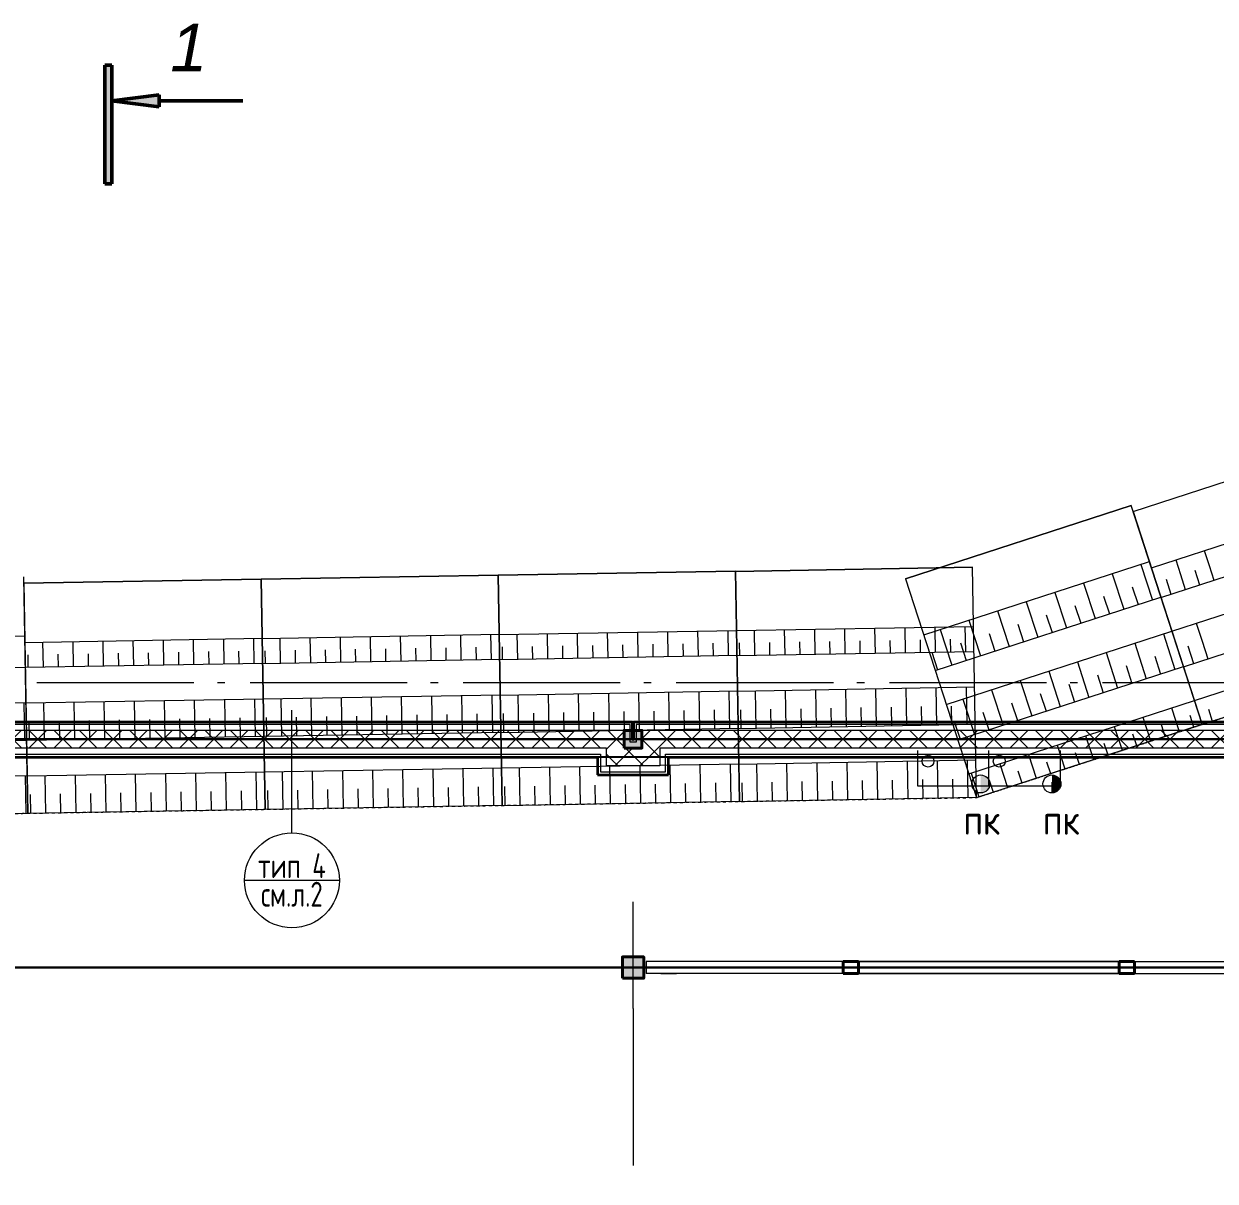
# Model space of a CAD drawing. Header units: millimetres. Extents: x -60256 to 201272, y 21388 to 77592.
# Drawn here: x -38407 to -28363, y 67655 to 77412 of the extents above; entities that cross this region are included whole.
import ezdxf
from ezdxf.enums import TextEntityAlignment as Align

# ---------------------------------------------------------------- set-up
doc = ezdxf.new("R2010")
doc.units = ezdxf.units.MM
doc.header["$MEASUREMENT"] = 0
doc.set_wipeout_variables(frame=1)
for name, pattern in [('DASHDOT', [0.05, 0.025, -0.0125, 0, -0.0125]), ('Double Dashed', [1797.222233, 1325, -211.666656, 63.333344, -197.222233]), ('Wipeout_Contour', [1000, 0, -1000])]:
    doc.linetypes.add(name, pattern=pattern)
for name, color, linetype, lineweight in [('0_Ном._пера__96', 7, 'Continuous', 13), ('0_Ном._пера__99', 7, 'Continuous', 40), ('колонны_Ном._пера__94', 252, 'Continuous', 13), ('колонны_Ном._пера__96', 7, 'Continuous', 13), ('колонны_Ном._пера__99', 7, 'Continuous', 40), ('оси_Ном._пера__96', 7, 'Continuous', 13), ('отделка_Ном._пера__94', 252, 'Continuous', 13), ('отделка_Ном._пера__99', 7, 'Continuous', 40), ('подп стены Инжзащита_Ном._пера__250', 153, 'Continuous', 13), ('разрезы_Ном._пера__100', 7, 'Continuous', 50), ('разрезы_Ном._пера__97', 7, 'Continuous', 20), ('стены наруж_Ном._пера__96', 7, 'Continuous', 13), ('стены наруж_Ном._пера__97', 7, 'Continuous', 20), ('стены наруж_Ном._пера__98', 7, 'Continuous', 35), ('чертеж_Ном._пера__96', 7, 'Continuous', 13), ('чертеж_Ном._пера__97', 7, 'Continuous', 20)]:
    doc.layers.add(name, color=color, linetype=linetype, lineweight=lineweight)
for name, color, linetype in [('колонны', 7, 'Continuous'), ('оси', 7, 'Continuous'), ('отделка', 7, 'Continuous'), ('размеры внутр', 7, 'Continuous'), ('разрезы', 7, 'Continuous'), ('стены наруж', 7, 'Continuous')]:
    doc.layers.add(name, color=color, linetype=linetype)
doc.styles.add('СГЕНЕРИР_СТИЛЬ_3', font='gost_2_304-81_type.ttf')
doc.styles.add('СГЕНЕРИР_СТИЛЬ_6', font='')
doc.styles.add('СГЕНЕРИР_СТИЛЬ_7', font='ariali.ttf')
doc.styles.add('СГЕНЕРИР_СТИЛЬ_9', font='isocp.shx')
doc.styles.get('СГЕНЕРИР_СТИЛЬ_6').set_extended_font_data('Arial Narrow Кириллический')
doc.dimstyles.new('СГЕНЕРИР_СТИЛЬ__14', dxfattribs={"dimtxt": 270.000005, "dimasz": 95, "dimexe": 0.18, "dimexo": 300, "dimgap": 0.09, "dimtad": 1, "dimdec": 0, "dimzin": 0, "dimdsep": 46, "dimtxsty": 'СГЕНЕРИР_СТИЛЬ_3', "dimblk": 'ARROWHEAD_6', "dimblk1": 'ARROWHEAD_6', "dimblk2": 'ARROWHEAD_6', "dimcen": 0.09, "dimclrd": 7, "dimclre": 7, "dimclrt": 98, "dimadec": 0, "dimazin": 0, "dimtfac": 1, "dimtdec": 4, "dimtmove": 0, "dimatfit": 3, "dimfxl": 1, "dimtolj": 1, "dimtzin": 0, "dimarcsym": 0})
doc.dimstyles.new('СГЕНЕРИР_СТИЛЬ__15', dxfattribs={"dimtxt": 270.000005, "dimasz": 95, "dimexe": 0.18, "dimexo": 300, "dimgap": 0.09, "dimtad": 1, "dimdec": 0, "dimzin": 0, "dimdsep": 46, "dimtxsty": 'СГЕНЕРИР_СТИЛЬ_3', "dimblk": 'ARROWHEAD_6', "dimblk1": 'ARROWHEAD_6', "dimblk2": 'ARROWHEAD_6', "dimcen": 0.09, "dimclrd": 7, "dimclre": 7, "dimclrt": 98, "dimadec": 0, "dimazin": 0, "dimtfac": 1, "dimtdec": 4, "dimtmove": 2, "dimatfit": 3, "dimfxl": 1, "dimtolj": 1, "dimtzin": 0, "dimarcsym": 0})
doc.dimstyles.new('СГЕНЕРИР_СТИЛЬ__22', dxfattribs={"dimtxt": 220.000005, "dimasz": 183.574879, "dimexe": 0.18, "dimexo": 40, "dimgap": 0.09, "dimtad": 1, "dimdec": 0, "dimzin": 0, "dimdsep": 46, "dimtxsty": 'СГЕНЕРИР_СТИЛЬ_6', "dimblk": 'ARROWHEAD_5', "dimblk1": 'ARROWHEAD_5', "dimblk2": 'ARROWHEAD_5', "dimcen": 0.09, "dimclrd": 7, "dimclre": 7, "dimclrt": 98, "dimadec": 0, "dimazin": 0, "dimtfac": 1, "dimtdec": 4, "dimtmove": 0, "dimatfit": 3, "dimfxl": 1, "dimtolj": 1, "dimtzin": 0, "dimarcsym": 0})
pattern_1 = [(45, (0, 0), (-106.06602, 106.06602), []), (135, (0, 0), (106.06602, 106.06602), [])]

# ---------------------------------------------------------------- blocks, each defined once
blk = doc.blocks.new('Стена_52_1', base_point=(-27346, 71456))
at = {"layer": 'стены наруж_Ном._пера__96', "linetype": 'Continuous'}
h = blk.add_hatch(dxfattribs=at)
h.set_pattern_fill('УТЕПЛИТ_МЕЛКИЙ_0001', color=256, style=0, pattern_type=2)
h.set_pattern_definition(pattern_1)
h.paths.add_polyline_path([(-27346, 71456), (-33196, 71456), (-33046, 71306), (-27496, 71306)])
at = {"layer": 'стены наруж_Ном._пера__97', "linetype": 'Continuous'}
for p, q in [((-27296, 71506), (-33246, 71506)), ((-27346, 71456), (-33196, 71456)), ((-27496, 71306), (-33046, 71306)), ((-32996, 71256), (-27546, 71256))]:
    blk.add_line(p, q, dxfattribs=at)
at = {"layer": 'стены наруж_Ном._пера__98', "linetype": 'Continuous', "flags": 128}
for points in [[(-27276, 71526), (-33266, 71526)], [(-32971, 71231), (-27571, 71231)]]:
    blk.add_lwpolyline(points, dxfattribs=at)
blk = doc.blocks.new('Стена_71_1', base_point=(-33346, 71456))
at = {"layer": 'стены наруж_Ном._пера__96', "linetype": 'Continuous'}
h = blk.add_hatch(dxfattribs=at)
h.set_pattern_fill('УТЕПЛИТ_МЕЛКИЙ_0001', color=256, style=0, pattern_type=2)
h.set_pattern_definition(pattern_1)
h.paths.add_polyline_path([(-33346, 71456), (-39192, 71456), (-39042, 71306), (-33496, 71306)])
at = {"layer": 'стены наруж_Ном._пера__97', "linetype": 'Continuous'}
for p, q in [((-33296, 71506), (-39242, 71506)), ((-33346, 71456), (-39192, 71456)), ((-33496, 71306), (-39042, 71306)), ((-38992, 71256), (-33546, 71256))]:
    blk.add_line(p, q, dxfattribs=at)
at = {"layer": 'стены наруж_Ном._пера__98', "linetype": 'Continuous', "flags": 128}
for points in [[(-33276, 71526), (-39262, 71526)], [(-38967, 71231), (-33571, 71231)]]:
    blk.add_lwpolyline(points, dxfattribs=at)
blk = doc.blocks.new('Колонна_3_1', base_point=(-33271, 69456))
at = {"layer": 'колонны_Ном._пера__94', "linetype": 'Continuous'}
blk.add_hatch(color=256, dxfattribs=at).paths.add_polyline_path([(-33361, 69366), (-33181, 69366), (-33181, 69546), (-33361, 69546)])
at = {"layer": 'колонны_Ном._пера__99', "linetype": 'Continuous', "flags": 128}
blk.add_lwpolyline([(-33361, 69366), (-33181, 69366), (-33181, 69546), (-33361, 69546)], close=True, dxfattribs=at)
blk = doc.blocks.new('Колонна_43_1', base_point=(-27446, 69456))
at = {"layer": 'колонны_Ном._пера__96', "linetype": 'Continuous'}
for p, q in [((-29173, 69506), (-33036, 69506)), ((-32906, 69506), (-33036, 69506)), ((-33036, 69506), (-33036, 69406)), ((-32906, 69406), (-32906, 69506)), ((-29173, 69406), (-33036, 69406)), ((-33036, 69406), (-32906, 69406))]:
    blk.add_line(p, q, dxfattribs=at)
at = {"layer": 'колонны_Ном._пера__99', "linetype": 'Continuous'}
blk.add_line((-29173, 69506), (-29173, 69406), dxfattribs=at)
at = {"color": 254, "linetype": 'Wipeout_Contour', "lineweight": 0, "ltscale": 449294.167753}
blk.add_wipeout([(-29043, 69406), (-27511, 69406), (-27381, 69406), (-27381, 69506), (-27511, 69506), (-29043, 69506)], dxfattribs=at).dxf.layer = 'колонны'
at = {"layer": 'колонны_Ном._пера__96', "linetype": 'Continuous'}
for p, q in [((-29043, 69506), (-32906, 69506)), ((-29173, 69506), (-29043, 69506)), ((-29043, 69506), (-27381, 69506)), ((-27381, 69406), (-27381, 69506)), ((-29043, 69406), (-32906, 69406)), ((-29043, 69406), (-27381, 69406))]:
    blk.add_line(p, q, dxfattribs=at)
at = {"layer": 'колонны_Ном._пера__99', "linetype": 'Continuous'}
for p, q in [((-29043, 69506), (-29173, 69506)), ((-29043, 69406), (-29043, 69506)), ((-29173, 69406), (-29043, 69406))]:
    blk.add_line(p, q, dxfattribs=at)
blk = doc.blocks.new('Колонна_44_1', base_point=(-33096, 69456))
at = {"layer": 'колонны_Ном._пера__96', "linetype": 'Continuous'}
for p, q in [((-31369, 69506), (-27506, 69506)), ((-27636, 69506), (-27636, 69406)), ((-27506, 69506), (-27636, 69506)), ((-27506, 69406), (-27506, 69506)), ((-31369, 69406), (-27506, 69406)), ((-27636, 69406), (-27506, 69406))]:
    blk.add_line(p, q, dxfattribs=at)
at = {"layer": 'колонны_Ном._пера__99', "linetype": 'Continuous'}
blk.add_line((-31369, 69406), (-31369, 69506), dxfattribs=at)
at = {"color": 254, "linetype": 'Wipeout_Contour', "lineweight": 0, "ltscale": 460280.396353}
blk.add_wipeout([(-33161, 69406), (-33031, 69406), (-31499, 69406), (-31499, 69506), (-33031, 69506), (-33161, 69506)], dxfattribs=at).dxf.layer = 'колонны'
at = {"layer": 'колонны_Ном._пера__96', "linetype": 'Continuous'}
for p, q in [((-33161, 69506), (-33161, 69406)), ((-31499, 69506), (-33161, 69506)), ((-31499, 69506), (-27636, 69506)), ((-31499, 69406), (-33161, 69406)), ((-31369, 69406), (-31499, 69406)), ((-31499, 69406), (-27636, 69406))]:
    blk.add_line(p, q, dxfattribs=at)
at = {"layer": 'колонны_Ном._пера__99', "linetype": 'Continuous'}
for p, q in [((-31499, 69506), (-31499, 69406)), ((-31369, 69506), (-31499, 69506)), ((-31499, 69406), (-31369, 69406))]:
    blk.add_line(p, q, dxfattribs=at)
blk = doc.blocks.new('Стандартный маркер сетки_3')
at = {"layer": 'оси_Ном._пера__96', "linetype": 'Double Dashed'}
for q in [(0, 0), (17157, 0)]:
    blk.add_line((900, 0), q, dxfattribs=at)
at = {"layer": 'оси_Ном._пера__96', "style": 'СГЕНЕРИР_СТИЛЬ_3'}
blk.add_attdef('AC_MarkerText_1', text='', height=350, rotation=90, dxfattribs=at).set_placement((18727, -122), align=Align.BOTTOM_LEFT)
blk = doc.blocks.new('ARROWHEAD_6')
at = {"color": 0, "linetype": 'Continuous', "lineweight": 0}
for p, q in [((0, 0), (-1, 0)), ((-0.5, -0.5), (0.5, 0.5))]:
    blk.add_line(p, q, dxfattribs=at)
blk = doc.blocks.new('*D912')
at = {"layer": 'Defpoints', "color": 0, "linetype": 'Continuous', "transparency": 16777216}
for p in [(-44606, 69456), (-44056, 69456), (-30271, 57621)]:
    blk.add_point(p, dxfattribs=at)
at = {"layer": 'размеры внутр', "color": 7, "linetype": 'Continuous', "lineweight": -2, "transparency": 16777216}
for p, q in [((-44306, 69456), (-44056, 69456)), ((-44056, 57716), (-44056, 69361)), ((-30571, 57621), (-44056, 57621))]:
    blk.add_line(p, q, dxfattribs=at)
at = {"layer": 'размеры внутр', "color": 7, "linetype": 'Continuous', "lineweight": -2, "transparency": 16777216, "xscale": 95, "yscale": 95, "zscale": 95}
for p, rotation in [((-44056, 69456), 90), ((-44056, 57621), 270)]:
    blk.add_blockref('ARROWHEAD_6', p, dxfattribs=dict(at, rotation=rotation))
at = {"layer": 'размеры внутр', "color": 98, "linetype": 'Continuous', "transparency": 16777216, "insert": (-44210, 64096), "char_height": 270, "attachment_point": 5, "rotation": 90, "style": 'СГЕНЕРИР_СТИЛЬ_3'}
blk.add_mtext('\\A1;11835', dxfattribs=at)
blk = doc.blocks.new('*D913')
at = {"layer": 'Defpoints', "color": 0, "linetype": 'Continuous', "transparency": 16777216}
for p in [(-44245, 71231), (-30271, 71231), (-44606, 69456)]:
    blk.add_point(p, dxfattribs=at)
at = {"layer": 'размеры внутр', "color": 7, "linetype": 'Continuous', "lineweight": -2, "transparency": 16777216}
for p, q in [((-30571, 71231), (-44245, 71231)), ((-44245, 71136), (-44245, 70665)), ((-44245, 69551), (-44245, 70086)), ((-44306, 69456), (-44245, 69456))]:
    blk.add_line(p, q, dxfattribs=at)
at = {"layer": 'размеры внутр', "color": 7, "linetype": 'Continuous', "lineweight": -2, "transparency": 16777216, "xscale": 95, "yscale": 95, "zscale": 95}
for p, rotation in [((-44245, 71231), 90), ((-44245, 69456), 270)]:
    blk.add_blockref('ARROWHEAD_6', p, dxfattribs=dict(at, rotation=rotation))
at = {"layer": 'размеры внутр', "color": 98, "linetype": 'Continuous', "transparency": 16777216, "insert": (-44245, 70375), "char_height": 270, "attachment_point": 5, "rotation": 90, "style": 'СГЕНЕРИР_СТИЛЬ_3'}
blk.add_mtext('\\A1;1775', dxfattribs=at)
blk = doc.blocks.new('*D914')
at = {"layer": 'Defpoints', "color": 0, "linetype": 'Continuous', "transparency": 16777216}
for p in [(-44476, 71526), (-30271, 71526), (-30271, 71231)]:
    blk.add_point(p, dxfattribs=at)
at = {"layer": 'размеры внутр', "color": 7, "linetype": 'Continuous', "lineweight": -2, "transparency": 16777216}
for p, q in [((-44476, 71526), (-44476, 71883)), ((-30571, 71526), (-44476, 71526)), ((-44476, 71326), (-44476, 71431)), ((-30571, 71231), (-44476, 71231))]:
    blk.add_line(p, q, dxfattribs=at)
at = {"layer": 'размеры внутр', "color": 7, "linetype": 'Continuous', "lineweight": -2, "transparency": 16777216, "xscale": 95, "yscale": 95, "zscale": 95}
for p, rotation in [((-44476, 71526), 90), ((-44476, 71231), 270)]:
    blk.add_blockref('ARROWHEAD_6', p, dxfattribs=dict(at, rotation=rotation))
at = {"layer": 'размеры внутр', "color": 98, "linetype": 'Continuous', "transparency": 16777216, "insert": (-44245, 71883), "char_height": 270, "attachment_point": 5, "rotation": 90, "style": 'СГЕНЕРИР_СТИЛЬ_3'}
blk.add_mtext('\\A1;295', dxfattribs=at)
blk = doc.blocks.new('ARROWHEAD_5')
at = {"color": 0, "linetype": 'Continuous', "lineweight": 0}
blk.add_line((0, 0), (-1, 0), dxfattribs=at)
blk.add_solid([(-1, 0.2679), (0, 0), (-1, -0.2679), (-1, 0.2679)], dxfattribs=at)
blk = doc.blocks.new('*D1009')
at = {"color": 7, "linetype": 'Continuous', "lineweight": -2, "transparency": 16777216}
for p, q in [((-23376, 75178), (-27296, 73907)), ((-12991, 73021), (-27110, 72787))]:
    blk.add_line(p, q, dxfattribs=at)
for start, end in [(11.5542, 15.2204), (3.6896, 6.6277)]:
    blk.add_arc((-30949, 72724), 3839, start, end, dxfattribs=at)
at = {"layer": 'Defpoints', "color": 0, "linetype": 'Continuous', "transparency": 16777216}
for p in [(-23338, 75190), (-27197, 73541), (-12951, 73022), (-30949, 72724)]:
    blk.add_point(p, dxfattribs=at)
at = {"color": 7, "linetype": 'Continuous', "lineweight": -2, "transparency": 16777216, "xscale": 183.5748792270531, "yscale": 183.5748792270531, "zscale": 183.5748792270531}
for p, rotation in [((-27296, 73907), 106.5902609093642), ((-27110, 72787), 272.31969062113)]:
    blk.add_blockref('ARROWHEAD_5', p, dxfattribs=dict(at, rotation=rotation))
at = {"color": 98, "linetype": 'Continuous', "transparency": 16777216, "insert": (-27157, 73330), "char_height": 220, "attachment_point": 5, "rotation": 279.455, "style": 'СГЕНЕРИР_СТИЛЬ_6'}
blk.add_mtext('\\A1;17°', dxfattribs=at)
blk = doc.blocks.new('Плоскость сечения_3_1', base_point=(-37696, 54611))
at = {"layer": 'разрезы_Ном._пера__100', "linetype": 'Continuous'}
for points in [[(-37666, 77063), (-37726, 77063), (-37726, 76063), (-37666, 76063)], [(-37266, 76813), (-37666, 76763), (-37266, 76713)]]:
    blk.add_hatch(color=256, dxfattribs=at).paths.add_polyline_path(points)
for p, q in [((-37726, 76063), (-37726, 77063)), ((-37726, 77063), (-37666, 77063)), ((-37666, 77063), (-37666, 76063)), ((-37666, 76763), (-37266, 76813)), ((-37266, 76713), (-37666, 76763)), ((-37266, 76813), (-37266, 76713)), ((-37266, 76763), (-36562, 76763)), ((-37666, 76063), (-37726, 76063))]:
    blk.add_line(p, q, dxfattribs=at)
at = {"layer": 'разрезы_Ном._пера__97', "insert": (-36862, 77212), "char_height": 400, "attachment_point": 6, "style": 'СГЕНЕРИР_СТИЛЬ_7'}
blk.add_mtext('{1}', dxfattribs=at)
blk = doc.blocks.new('Стена_99_1', base_point=(-33346, 71306))
at = {"layer": 'стены наруж_Ном._пера__96', "linetype": 'Continuous'}
h = blk.add_hatch(dxfattribs=at)
h.set_pattern_fill('УТЕПЛИТ_МЕЛКИЙ_0001', color=256, style=0, pattern_type=2)
h.set_pattern_definition(pattern_1)
h.paths.add_polyline_path([(-33196, 71306), (-33346, 71306), (-33496, 71156), (-33046, 71156)])
at = {"layer": 'стены наруж_Ном._пера__97', "linetype": 'Continuous'}
for p, q in [((-33246, 71356), (-33296, 71356)), ((-33196, 71306), (-33346, 71306)), ((-33046, 71156), (-33496, 71156)), ((-33546, 71106), (-32996, 71106))]:
    blk.add_line(p, q, dxfattribs=at)
at = {"layer": 'стены наруж_Ном._пера__98', "linetype": 'Continuous', "flags": 128}
for points in [[(-33266, 71376), (-33276, 71376)], [(-33571, 71081), (-32971, 71081)]]:
    blk.add_lwpolyline(points, dxfattribs=at)
blk = doc.blocks.new('Стена_100_1', base_point=(-33196, 71306))
at = {"layer": 'стены наруж_Ном._пера__96', "linetype": 'Continuous'}
h = blk.add_hatch(dxfattribs=at)
h.set_pattern_fill('УТЕПЛИТ_МЕЛКИЙ_0001', color=256, style=0, pattern_type=2)
h.set_pattern_definition(pattern_1)
h.paths.add_polyline_path([(-33196, 71456), (-33196, 71306), (-33046, 71156), (-33046, 71306)])
at = {"layer": 'стены наруж_Ном._пера__97', "linetype": 'Continuous'}
for p, q in [((-33246, 71506), (-33246, 71356)), ((-33196, 71456), (-33196, 71306)), ((-33046, 71306), (-33046, 71156)), ((-32996, 71106), (-32996, 71256))]:
    blk.add_line(p, q, dxfattribs=at)
at = {"layer": 'стены наруж_Ном._пера__98', "linetype": 'Continuous', "flags": 128}
for points in [[(-33266, 71526), (-33266, 71376)], [(-32971, 71081), (-32971, 71231)]]:
    blk.add_lwpolyline(points, dxfattribs=at)
blk = doc.blocks.new('Стена_101_1', base_point=(-33346, 71306))
at = {"layer": 'стены наруж_Ном._пера__96', "linetype": 'Continuous'}
h = blk.add_hatch(dxfattribs=at)
h.set_pattern_fill('УТЕПЛИТ_МЕЛКИЙ_0001', color=256, style=0, pattern_type=2)
h.set_pattern_definition(pattern_1)
h.paths.add_polyline_path([(-33346, 71306), (-33346, 71456), (-33496, 71306), (-33496, 71156)])
at = {"layer": 'стены наруж_Ном._пера__97', "linetype": 'Continuous'}
for p, q in [((-33346, 71306), (-33346, 71456)), ((-33296, 71356), (-33296, 71506)), ((-33546, 71256), (-33546, 71106)), ((-33496, 71156), (-33496, 71306))]:
    blk.add_line(p, q, dxfattribs=at)
at = {"layer": 'стены наруж_Ном._пера__98', "linetype": 'Continuous', "flags": 128}
for points in [[(-33276, 71376), (-33276, 71526)], [(-33571, 71231), (-33571, 71081)]]:
    blk.add_lwpolyline(points, dxfattribs=at)
blk = doc.blocks.new('Колонна_51_1', base_point=(-33271, 71381))
at = {"layer": 'отделка_Ном._пера__94', "linetype": 'Continuous'}
blk.add_hatch(color=256, dxfattribs=at).paths.add_polyline_path([(-33346, 71306), (-33196, 71306), (-33196, 71456), (-33346, 71456)])
at = {"layer": 'отделка_Ном._пера__99', "linetype": 'Continuous', "flags": 128}
blk.add_lwpolyline([(-33346, 71306), (-33196, 71306), (-33196, 71456), (-33346, 71456)], close=True, dxfattribs=at)
blk = doc.blocks.new('Стандартный маркер сетки_18')
at = {"layer": 'оси_Ном._пера__96', "linetype": 'Double Dashed'}
blk.add_line((900, 0), (76535, 0), dxfattribs=at)
at = {"layer": 'оси_Ном._пера__96', "style": 'СГЕНЕРИР_СТИЛЬ_3'}
for tag, p in [('AC_MarkerText_1_1', (-244, 270)), ('AC_MarkerText_1_2', (77991, 270))]:
    blk.add_attdef(tag, text='', height=350, rotation=180, dxfattribs=at).set_placement(p, align=Align.BOTTOM_LEFT)
blk = doc.blocks.new('Стандартный маркер сетки_19')
at = {"layer": 'оси_Ном._пера__96', "linetype": 'Double Dashed'}
blk.add_line((900, 0), (35164, 0), dxfattribs=at)
at = {"layer": 'оси_Ном._пера__96', "style": 'СГЕНЕРИР_СТИЛЬ_3'}
blk.add_attdef('AC_MarkerText_1', text='', height=350, rotation=180, dxfattribs=at).set_placement((36586, 270), align=Align.BOTTOM_LEFT)

msp = doc.modelspace()

# ---------------------------------------------------------------- hatches: boundary and pattern name
at = {"layer": '0_Ном._пера__96', "linetype": 'Continuous'}
for points in [[(-30339.00277, 71079.57936), (-30339.00277, 70928.25341, 0.4142135624), (-30263.33979, 71003.91638, 0.4142135624)], [(-29739.00277, 71079.57936), (-29739.00277, 71035.93302), (-29670.98297, 71035.93302), (-29670.98297, 71037.05538, 0.2868626189)], [(-29739.00277, 71035.93302), (-29739.00277, 70928.25341, 0.5541674539), (-29670.98297, 71037.05538), (-29670.98297, 71035.93302)]]:
    msp.add_hatch(color=256, dxfattribs=at).paths.add_polyline_path(points)

# ---------------------------------------------------------------- linework, layer by layer
at = {"color": 3, "lineweight": 30}
msp.add_lwpolyline([(-45271.00277, 71380.66051), (-39346.00277, 71380.66051), (-39196.00277, 71380.66051), (-33346.00277, 71380.66051), (-33196.00277, 71380.66051), (-27346.00277, 71380.66051), (-27196.00277, 71380.66051), (-21346.00277, 73780.66051), (-21196.00277, 73780.66051), (-15271.00277, 73780.66051)], dxfattribs=at)
at = {"layer": '0_Ном._пера__96', "linetype": 'Continuous'}
for p, q in [((-30871.00277, 70985.93302), (-30871.00277, 71285.93302)), ((-30271.00277, 70985.93302), (-30271.00277, 71285.93302)), ((-29671.00277, 71285.93302), (-29671.00277, 70985.93302)), ((-29739.00277, 71017.76754), (-29739.00277, 70928.25341)), ((-30271.00277, 70985.93302), (-30871.00277, 70985.93302)), ((-29671.00277, 70985.93302), (-30271.00277, 70985.93302))]:
    msp.add_line(p, q, dxfattribs=at)
for centre, radius in [((-30783.73026, 71195.99529), 50), ((-30183.73026, 71195.99529), 50), ((-30339.00277, 71003.91638), 75.66297), ((-29739.00277, 71003.91638), 75.66297)]:
    msp.add_circle(centre, radius, dxfattribs=at)
at = {"layer": 'подп стены Инжзащита_Ном._пера__250', "linetype": 'Continuous'}
for p, q in [((-29055.02986, 73301.19579), (-27152.91683, 73919.22978)), ((-28900.82832, 72826.61223), (-26998.71528, 73444.64622)), ((-30974.08226, 72734.37816), (-29071.96922, 73352.41215)), ((-29071.96922, 73352.41215), (-30974.08226, 72734.37816)), ((-28472.52552, 71507.51413), (-29071.96922, 73352.41215)), ((-29055.02986, 73301.19579), (-28471.82566, 71506.27781)), ((-28819.63083, 72576.71206), (-26917.5178, 73194.74605)), ((-28454.38217, 72971.67137), (-28413.78343, 72846.72129)), ((-32407.49746, 72795.88355), (-30407.80207, 72830.78837)), ((-30407.80207, 72830.78837), (-32407.49746, 72795.88355)), ((-30819.88071, 72259.7946), (-28917.76768, 72877.82859)), ((-30373.94718, 70891.24325), (-30407.80207, 72830.78837)), ((-28989.68855, 72854.46008), (-28892.25157, 72554.57987)), ((-28726.92573, 72291.3951), (-26824.8127, 72909.42909)), ((-28695.95053, 72893.18106), (-28655.35179, 72768.23097)), ((-28413.78343, 72846.72129), (-28373.18469, 72721.7712)), ((-38372.74647, 70758.63025), (-38407.51851, 72750.71948)), ((-38406.51598, 72696.42515), (-36406.82059, 72731.32996)), ((-36406.82059, 72731.32996), (-38406.51598, 72696.42515)), ((-36372.9657, 70791.78484), (-36406.82059, 72731.32996)), ((-36406.80591, 72729.57857), (-34407.11052, 72764.48338)), ((-34407.11052, 72764.48338), (-36406.80591, 72729.57857)), ((-36406.80591, 72729.57857), (-36372.95102, 70790.03345)), ((-34407.2717, 72762.72907), (-32407.57631, 72797.63388)), ((-32407.57631, 72797.63388), (-34407.2717, 72762.72907)), ((-34407.2717, 72762.72907), (-34373.41681, 70823.18395)), ((-34373.25563, 70824.93826), (-34407.11052, 72764.48338)), ((-32373.72142, 70858.08876), (-32407.57631, 72797.63388)), ((-32407.49746, 72795.88355), (-32373.64257, 70856.33843)), ((-30974.08226, 72734.37816), (-30374.63856, 70889.48015)), ((-29231.25691, 72775.96976), (-29133.81992, 72476.08956)), ((-28776.13596, 72728.98581), (-28735.53722, 72604.03573)), ((-28655.35179, 72768.23097), (-28614.75304, 72643.28089)), ((-28534.56761, 72807.47613), (-28493.96886, 72682.52604)), ((-38406.51598, 72696.42515), (-38372.66109, 70756.88003)), ((-29472.82526, 72697.47944), (-29375.38828, 72397.59924)), ((-29061.75424, 72665.27482), (-29013.03575, 72515.33472)), ((-30722.44373, 71959.91439), (-28820.33069, 72577.94838)), ((-29955.96198, 72540.49881), (-29858.52499, 72240.61861)), ((-29714.39362, 72618.98913), (-29616.95664, 72319.10892)), ((-29303.32259, 72586.7845), (-29254.6041, 72436.8444)), ((-28629.48875, 71991.5149), (-26727.37571, 72609.54889)), ((-30197.53033, 72462.00849), (-30100.09335, 72162.12829)), ((-29786.45931, 72429.80387), (-29737.74081, 72279.86377)), ((-29544.89095, 72508.29418), (-29496.17246, 72358.35408)), ((-32398.78859, 72296.95287), (-30399.0932, 72331.85768)), ((-30980.32668, 72321.71221), (-30976.65804, 72111.53576)), ((-30726.36537, 72326.14512), (-30722.69672, 72115.96867)), ((-30472.40405, 72330.57804), (-30468.73541, 72120.40158)), ((-30439.09869, 72383.51818), (-30341.6617, 72083.63797)), ((-30028.02766, 72351.31355), (-29979.30917, 72201.37345)), ((-28536.78029, 71706.18762), (-26634.66726, 72324.22161)), ((-28522.04794, 72357.96393), (-28473.32945, 72208.02383)), ((-40398.50504, 72216.88399), (-38398.80965, 72251.7888)), ((-38397.80711, 72197.49446), (-36398.11172, 72232.39928)), ((-36979.3452, 72222.25381), (-36975.67656, 72012.07735)), ((-36725.38388, 72226.68672), (-36721.71524, 72016.51026)), ((-36471.42257, 72231.11963), (-36467.75393, 72020.94318)), ((-36398.09704, 72230.64788), (-34398.40165, 72265.5527)), ((-36249.4417, 72233.24267), (-36245.77306, 72023.06622)), ((-35995.48039, 72237.67558), (-35991.81174, 72027.49913)), ((-35741.51907, 72242.10849), (-35737.85043, 72031.93204)), ((-35487.55776, 72246.5414), (-35483.88911, 72036.36495)), ((-35233.59644, 72250.97432), (-35229.9278, 72040.79786)), ((-34979.63513, 72255.40723), (-34975.96649, 72045.23077)), ((-34725.67381, 72259.84014), (-34722.00517, 72049.66368)), ((-34471.7125, 72264.27305), (-34468.04386, 72054.0966)), ((-34398.56283, 72263.79839), (-32398.86744, 72298.7032)), ((-34249.90749, 72266.39317), (-34246.23885, 72056.21672)), ((-33995.94618, 72270.82609), (-33992.27754, 72060.64963)), ((-33741.98486, 72275.259), (-33738.31622, 72065.08254)), ((-33488.02355, 72279.69191), (-33484.35491, 72069.51545)), ((-33234.06224, 72284.12482), (-33230.39359, 72073.94836)), ((-32980.10092, 72288.55773), (-32976.43228, 72078.38128)), ((-32726.13961, 72292.99064), (-32722.47096, 72082.81419)), ((-32472.17829, 72297.42355), (-32468.50965, 72087.2471)), ((-32250.13325, 72299.54766), (-32246.46461, 72089.3712)), ((-31996.17194, 72303.98057), (-31992.50329, 72093.80411)), ((-31742.21062, 72308.41348), (-31738.54198, 72098.23702)), ((-31488.24931, 72312.84639), (-31484.58067, 72102.66994)), ((-31234.28799, 72317.2793), (-31230.61935, 72107.10285)), ((-30680.66704, 72305.02786), (-30583.23006, 72005.14766)), ((-30629.73863, 71674.59744), (-28727.6256, 72292.63143)), ((-30597.55039, 72223.27335), (-30595.71606, 72118.18513)), ((-30269.59602, 72272.82323), (-30220.87752, 72122.88313)), ((-28799.54647, 72269.26292), (-28702.10949, 71969.38272)), ((-38249.15177, 72200.08925), (-38245.48313, 71989.9128)), ((-37995.19046, 72204.52216), (-37991.52181, 71994.34571)), ((-37741.22914, 72208.95507), (-37737.5605, 71998.77862)), ((-37487.26783, 72213.38799), (-37483.59918, 72003.21153)), ((-37233.30651, 72217.8209), (-37229.63787, 72007.64444)), ((-36596.56891, 72123.81495), (-36594.73458, 72018.72672)), ((-36374.58804, 72125.93799), (-36372.75372, 72020.84976)), ((-36120.62672, 72130.3709), (-36118.7924, 72025.28267)), ((-35866.66541, 72134.80381), (-35864.83109, 72029.71558)), ((-35612.70409, 72139.23672), (-35610.86977, 72034.14849)), ((-35358.74278, 72143.66963), (-35356.90846, 72038.58141)), ((-35104.78146, 72148.10254), (-35102.94714, 72043.01432)), ((-34850.82015, 72152.53546), (-34848.98583, 72047.44723)), ((-34596.85884, 72156.96837), (-34595.02451, 72051.88014)), ((-34375.05383, 72159.08849), (-34373.21951, 72054.00026)), ((-34121.09251, 72163.5214), (-34119.25819, 72058.43318)), ((-33867.1312, 72167.95431), (-33865.29688, 72062.86609)), ((-33613.16989, 72172.38723), (-33611.33556, 72067.299)), ((-33359.20857, 72176.82014), (-33357.37425, 72071.73191)), ((-33105.24726, 72181.25305), (-33103.41293, 72076.16482)), ((-32851.28594, 72185.68596), (-32849.45162, 72080.59773)), ((-32597.32463, 72190.11887), (-32595.49031, 72085.03064)), ((-32395.11995, 72086.77641), (-30395.42456, 72121.68123)), ((-32375.27959, 72192.24297), (-32373.44527, 72087.15475)), ((-32121.31827, 72196.67589), (-32119.48395, 72091.58766)), ((-31867.35696, 72201.1088), (-31865.52264, 72096.02057)), ((-31613.39564, 72205.54171), (-31611.56132, 72100.45348)), ((-31359.43433, 72209.97462), (-31357.60001, 72104.88639)), ((-31105.47302, 72214.40753), (-31103.63869, 72109.3193)), ((-30851.5117, 72218.84044), (-30849.67738, 72113.75221)), ((-30511.16437, 72194.33292), (-30462.44588, 72044.39282)), ((-29041.11483, 72190.7726), (-28943.67784, 71890.8924)), ((-28594.11363, 72168.77867), (-28545.39514, 72018.83857)), ((-28473.32945, 72208.02383), (-28424.61096, 72058.08373)), ((-28471.82566, 71506.27781), (-26569.71263, 72124.3118)), ((-38394.13846, 71987.31801), (-36394.44307, 72022.22282)), ((-38374.29811, 72092.78457), (-38372.46379, 71987.69634)), ((-38120.33679, 72097.21748), (-38118.50247, 71992.12925)), ((-37866.37548, 72101.65039), (-37864.54116, 71996.56216)), ((-37612.41416, 72106.0833), (-37610.57984, 72000.99508)), ((-37358.45285, 72110.51621), (-37356.61853, 72005.42799)), ((-37104.49153, 72114.94913), (-37102.65721, 72009.8609)), ((-36850.53022, 72119.38204), (-36848.6959, 72014.29381)), ((-36394.42839, 72020.47143), (-34394.733, 72055.37624)), ((-34394.89419, 72053.62193), (-32395.1988, 72088.52674)), ((-30752.73273, 72115.8426), (-30704.01423, 71965.9025)), ((-29524.25154, 72033.79197), (-29426.81455, 71733.91177)), ((-29282.68318, 72112.28229), (-29185.2462, 71812.40208)), ((-28871.61216, 72080.07766), (-28822.89366, 71930.13756)), ((-40393.91923, 71954.16342), (-38394.22384, 71989.06823)), ((-30532.30164, 71374.71724), (-28630.18861, 71992.75122)), ((-29765.81989, 71955.30165), (-29668.38291, 71655.42145)), ((-29354.74887, 71923.09703), (-29306.03037, 71773.15692)), ((-29113.18051, 72001.58734), (-29064.46202, 71851.64724)), ((-32389.88422, 71786.82211), (-30390.18883, 71821.72692)), ((-30463.49969, 71820.44727), (-30457.99672, 71505.18259)), ((-30007.38825, 71876.81134), (-29909.95126, 71576.93113)), ((-29596.31722, 71844.60671), (-29547.59873, 71694.66661)), ((-38388.90274, 71687.3637), (-36389.20735, 71722.26851)), ((-36462.5182, 71720.98887), (-36457.01524, 71405.72419)), ((-36389.19267, 71720.51712), (-34389.49728, 71755.42193)), ((-36240.53734, 71723.11191), (-36235.03437, 71407.84723)), ((-35986.57602, 71727.54482), (-35981.07306, 71412.28014)), ((-35732.61471, 71731.97773), (-35727.11174, 71416.71305)), ((-35478.65339, 71736.41064), (-35473.15043, 71421.14596)), ((-35224.69208, 71740.84355), (-35219.18911, 71425.57887)), ((-34970.73076, 71745.27646), (-34965.2278, 71430.01178)), ((-34716.76945, 71749.70938), (-34711.26648, 71434.44469)), ((-34462.80813, 71754.14229), (-34457.30517, 71438.8776)), ((-34389.65846, 71753.66762), (-32389.96307, 71788.57244)), ((-34241.00313, 71756.26241), (-34235.50016, 71440.99773)), ((-33987.04181, 71760.69532), (-33981.53885, 71445.43064)), ((-33733.0805, 71765.12823), (-33727.57753, 71449.86355)), ((-33479.11918, 71769.56114), (-33473.61622, 71454.29646)), ((-33225.15787, 71773.99406), (-33219.6549, 71458.72937)), ((-32971.19656, 71778.42697), (-32965.69359, 71463.16229)), ((-32717.23524, 71782.85988), (-32711.73228, 71467.5952)), ((-32463.27393, 71787.29279), (-32457.77096, 71472.02811)), ((-32241.22889, 71789.41689), (-32235.72592, 71474.15221)), ((-31987.26757, 71793.84981), (-31981.76461, 71478.58512)), ((-31733.30626, 71798.28272), (-31727.80329, 71483.01803)), ((-31479.34494, 71802.71563), (-31473.84198, 71487.45095)), ((-31225.38363, 71807.14854), (-31219.88066, 71491.88386)), ((-30971.42231, 71811.58145), (-30965.91935, 71496.31677)), ((-30717.461, 71816.01436), (-30711.95803, 71500.74968)), ((-30490.52496, 71719.8307), (-30393.08797, 71419.9505)), ((-30248.9566, 71798.32102), (-30151.51962, 71498.44082)), ((-29837.88558, 71766.11639), (-29789.16708, 71616.17629)), ((-40388.68351, 71654.20911), (-38388.98812, 71689.11392)), ((-38407.48119, 71688.79112), (-38401.97822, 71373.52644)), ((-38240.24741, 71689.95849), (-38234.74444, 71374.69381)), ((-37986.28609, 71694.3914), (-37980.78313, 71379.12672)), ((-37732.32478, 71698.82431), (-37726.82181, 71383.55963)), ((-37478.36346, 71703.25722), (-37472.8605, 71387.99254)), ((-37224.40215, 71707.69013), (-37218.89918, 71392.42545)), ((-36970.44083, 71712.12305), (-36964.93787, 71396.85836)), ((-36716.47952, 71716.55596), (-36710.97655, 71401.29127)), ((-33095.42573, 71618.57817), (-33092.67425, 71460.94583)), ((-32841.46442, 71623.01108), (-32838.71293, 71465.37874)), ((-32587.5031, 71627.44399), (-32584.75162, 71469.81165)), ((-32365.45806, 71629.5681), (-32362.70658, 71471.93576)), ((-32111.49675, 71634.00101), (-32108.74526, 71476.36867)), ((-31857.53543, 71638.43392), (-31854.78395, 71480.80158)), ((-31603.57412, 71642.86683), (-31600.82264, 71485.23449)), ((-31349.6128, 71647.29974), (-31346.86132, 71489.6674)), ((-31095.65149, 71651.73265), (-31092.90001, 71494.10031)), ((-30841.69017, 71656.16556), (-30838.93869, 71498.53322)), ((-30587.72886, 71660.59848), (-30584.97738, 71502.96613)), ((-30439.59319, 71089.38996), (-28537.48016, 71707.42395)), ((-30079.45393, 71687.62608), (-30030.73544, 71537.68597)), ((-28730.18521, 71644.81028), (-28665.23058, 71444.90047)), ((-28420.20937, 71633.55639), (-28387.73205, 71533.60148)), ((-38364.47658, 71530.10969), (-38361.7251, 71372.47735)), ((-38110.51527, 71534.5426), (-38107.76378, 71376.91026)), ((-37856.55395, 71538.97551), (-37853.80247, 71381.34317)), ((-37602.59264, 71543.40843), (-37599.84115, 71385.77608)), ((-37348.63132, 71547.84134), (-37345.87984, 71390.209)), ((-37094.67001, 71552.27425), (-37091.91853, 71394.64191)), ((-36840.70869, 71556.70716), (-36837.95721, 71399.07482)), ((-36586.74738, 71561.14007), (-36583.9959, 71403.50773)), ((-36364.76651, 71563.26311), (-36362.01503, 71405.63077)), ((-36110.8052, 71567.69602), (-36108.05371, 71410.06368)), ((-35856.84388, 71572.12893), (-35854.0924, 71414.49659)), ((-35602.88257, 71576.56184), (-35600.13108, 71418.9295)), ((-35348.92125, 71580.99476), (-35346.16977, 71423.36242)), ((-35094.95994, 71585.42767), (-35092.20846, 71427.79533)), ((-34840.99862, 71589.86058), (-34838.24714, 71432.22824)), ((-34587.03731, 71594.29349), (-34584.28583, 71436.66115)), ((-34365.2323, 71596.41361), (-34362.48082, 71438.78127)), ((-34111.27099, 71600.84653), (-34108.51951, 71443.21418)), ((-33857.30967, 71605.27944), (-33854.55819, 71447.6471)), ((-33603.34836, 71609.71235), (-33600.59688, 71452.08001)), ((-33349.38704, 71614.14526), (-33346.63556, 71456.51292)), ((-30562.59064, 71530.64544), (-30513.87215, 71380.70534)), ((-30321.02229, 71609.13576), (-30272.3038, 71459.19566)), ((-28971.75357, 71566.31996), (-28906.79893, 71366.41015)), ((-28576.92372, 71584.10053), (-28544.4464, 71484.14563)), ((-36383.68971, 71405.25244), (-34383.99432, 71440.15725)), ((-34384.1555, 71438.40294), (-32384.46011, 71473.30775)), ((-32384.38126, 71471.55742), (-30384.68587, 71506.46224)), ((-30374.63856, 70889.48015), (-28472.52552, 71507.51413)), ((-30374.63856, 70889.48015), (-28472.52552, 71507.51413)), ((-29213.32192, 71487.82965), (-29148.36729, 71287.91983)), ((-29060.06043, 71427.1199), (-29027.58311, 71327.16499)), ((-28818.49207, 71505.61022), (-28786.01475, 71405.65531)), ((-40383.18054, 71338.94443), (-38383.48515, 71373.84924)), ((-38383.39978, 71372.09902), (-36383.70439, 71407.00383)), ((-29696.45863, 71330.84901), (-29631.504, 71130.9392)), ((-29454.89028, 71409.33933), (-29389.93564, 71209.42952)), ((-29301.62878, 71348.62958), (-29269.15146, 71248.67468)), ((-29938.02699, 71252.3587), (-29873.07235, 71052.44888)), ((-29543.19714, 71270.13927), (-29510.71982, 71170.18436)), ((-36378.45399, 71105.29813), (-34378.7586, 71140.20294)), ((-35721.87602, 71116.75874), (-35716.37305, 70801.49406)), ((-35467.91471, 71121.19165), (-35462.41174, 70805.92697)), ((-35213.95339, 71125.62456), (-35208.45043, 70810.35988)), ((-34959.99208, 71130.05747), (-34954.48911, 70814.79279)), ((-34706.03076, 71134.49038), (-34700.5278, 70819.2257)), ((-34452.06945, 71138.9233), (-34446.56648, 70823.65861)), ((-34378.91978, 71138.44863), (-32379.22439, 71173.35344)), ((-34230.26444, 71141.04342), (-34224.76148, 70825.77874)), ((-33976.30313, 71145.47633), (-33970.80016, 70830.21165)), ((-33722.34181, 71149.90924), (-33716.83885, 70834.64456)), ((-33468.3805, 71154.34215), (-33462.87753, 70839.07747)), ((-33214.41918, 71158.77507), (-33208.91622, 70843.51038)), ((-32960.45787, 71163.20798), (-32954.9549, 70847.94329)), ((-32706.49655, 71167.64089), (-32700.99359, 70852.37621)), ((-32452.53524, 71172.0738), (-32447.03227, 70856.80912)), ((-32379.14554, 71171.60311), (-30379.45015, 71206.50793)), ((-32230.4902, 71174.1979), (-32224.98723, 70858.93322)), ((-31976.52889, 71178.63081), (-31971.02592, 70863.36613)), ((-31722.56757, 71183.06373), (-31717.06461, 70867.79904)), ((-31468.60626, 71187.49664), (-31463.10329, 70872.23195)), ((-31214.64494, 71191.92955), (-31209.14198, 70876.66487)), ((-30960.68363, 71196.36246), (-30955.18066, 70881.09778)), ((-30706.72231, 71200.79537), (-30701.21935, 70885.53069)), ((-30452.761, 71205.22828), (-30447.25803, 70889.9636)), ((-30179.59534, 71173.86838), (-30114.64071, 70973.95857)), ((-29784.76549, 71191.64895), (-29752.28817, 71091.69404)), ((-40377.94482, 71038.99012), (-38378.24943, 71073.89493)), ((-38396.7425, 71073.57213), (-38391.23954, 70758.30745)), ((-38378.16406, 71072.14471), (-36378.46866, 71107.04952)), ((-38229.50872, 71074.7395), (-38224.00575, 70759.47482)), ((-37975.5474, 71079.17241), (-37970.04444, 70763.90773)), ((-37721.58609, 71083.60532), (-37716.08312, 70768.34064)), ((-37467.62478, 71088.03823), (-37462.12181, 70772.77355)), ((-37213.66346, 71092.47114), (-37208.1605, 70777.20646)), ((-36959.70215, 71096.90405), (-36954.19918, 70781.63937)), ((-36705.74083, 71101.33697), (-36700.23787, 70786.07228)), ((-36451.77952, 71105.76988), (-36446.27655, 70790.50519)), ((-36229.79865, 71107.89292), (-36224.29568, 70792.62823)), ((-35975.83733, 71112.32583), (-35970.33437, 70797.06115)), ((-32100.75806, 71018.78202), (-32098.00658, 70861.14968)), ((-31846.79675, 71023.21493), (-31844.04526, 70865.58259)), ((-31592.83543, 71027.64784), (-31590.08395, 70870.0155)), ((-31338.87412, 71032.08075), (-31336.12263, 70874.44841)), ((-31084.9128, 71036.51366), (-31082.16132, 70878.88132)), ((-30830.95149, 71040.94657), (-30828.2, 70883.31423)), ((-30576.99017, 71045.37949), (-30574.23869, 70887.74714)), ((-30421.1637, 71095.37806), (-30356.20906, 70895.46825)), ((-30267.9022, 71034.66832), (-30235.42488, 70934.71341)), ((-30026.33385, 71113.15863), (-29993.85653, 71013.20373)), ((-38099.77658, 70919.32361), (-38097.0251, 70761.69127)), ((-37845.81526, 70923.75652), (-37843.06378, 70766.12418)), ((-37591.85395, 70928.18944), (-37589.10247, 70770.55709)), ((-37337.89264, 70932.62235), (-37335.14115, 70774.99001)), ((-37083.93132, 70937.05526), (-37081.17984, 70779.42292)), ((-36829.97001, 70941.48817), (-36827.21852, 70783.85583)), ((-36576.00869, 70945.92108), (-36573.25721, 70788.28874)), ((-36354.02782, 70948.04412), (-36351.27634, 70790.41178)), ((-36100.06651, 70952.47703), (-36097.31503, 70794.84469)), ((-35846.10519, 70956.90994), (-35843.35371, 70799.2776)), ((-35592.14388, 70961.34285), (-35589.3924, 70803.71051)), ((-35338.18257, 70965.77577), (-35335.43108, 70808.14342)), ((-35084.22125, 70970.20868), (-35081.46977, 70812.57634)), ((-34830.25994, 70974.64159), (-34827.50845, 70817.00925)), ((-34576.29862, 70979.0745), (-34573.54714, 70821.44216)), ((-34354.49362, 70981.19462), (-34351.74213, 70823.56228)), ((-34100.5323, 70985.62753), (-34097.78082, 70827.99519)), ((-33846.57099, 70990.06045), (-33843.8195, 70832.42811)), ((-33592.60967, 70994.49336), (-33589.85819, 70836.86102)), ((-33338.64836, 70998.92627), (-33335.89687, 70841.29393)), ((-33084.68704, 71003.35918), (-33081.93556, 70845.72684)), ((-32830.72573, 71007.79209), (-32827.97425, 70850.15975)), ((-32576.76441, 71012.225), (-32574.01293, 70854.59266)), ((-32354.71937, 71014.34911), (-32351.96789, 70856.71677)), ((-38353.73789, 70914.8907), (-38350.98641, 70757.25836)), ((-36372.95102, 70790.03345), (-34373.25563, 70824.93826)), ((-36372.95102, 70790.03345), (-34373.25563, 70824.93826)), ((-34373.41681, 70823.18395), (-32373.72142, 70858.08876)), ((-34373.41681, 70823.18395), (-32373.72142, 70858.08876)), ((-32373.64257, 70856.33843), (-30373.94718, 70891.24325)), ((-32373.64257, 70856.33843), (-30373.94718, 70891.24325)), ((-40372.44186, 70723.72544), (-38372.74647, 70758.63025)), ((-40372.44186, 70723.72544), (-38372.74647, 70758.63025)), ((-38372.66109, 70756.88003), (-36372.9657, 70791.78484)), ((-38372.66109, 70756.88003), (-36372.9657, 70791.78484))]:
    msp.add_line(p, q, dxfattribs=at)
at = {"layer": 'подп стены Инжзащита_Ном._пера__250', "linetype": 'DASHDOT', "flags": 128}
msp.add_lwpolyline([(-48372.16526, 70591.09712), (-30374.63856, 70889.48015), (-22764.3102, 73356.37153), (23235.6898, 73356.37329), (29031.01932, 71802.61792), (33418.19691, 67709.61502), (35488.7603, 55884.12213)], dxfattribs=at)
at = {"layer": 'чертеж_Ном._пера__96', "linetype": 'Continuous'}
for p, q in [((-36147.22543, 70591.24553), (-36147.22543, 71626.95242)), ((-35747.22543, 70191.24553), (-36547.22543, 70191.24553))]:
    msp.add_line(p, q, dxfattribs=at)
at = {"layer": 'чертеж_Ном._пера__97', "linetype": 'Continuous'}
msp.add_circle((-36147.22543, 70191.24553), 400, dxfattribs=at)

# ---------------------------------------------------------------- block references
at = {"layer": 'колонны'}
msp.add_blockref('Колонна_3_1', (-33271.00277, 69455.66051), dxfattribs=at)
at = {"layer": 'оси', "color": 251, "linetype": 'Continuous', "lineweight": 13, "zscale": 1000, "rotation": 180}
msp.add_blockref('Стандартный маркер сетки_18', (26830.04628, 71855.66051), dxfattribs=at)
at = {"layer": 'отделка'}
msp.add_blockref('Колонна_51_1', (-33271.00277, 71380.66051), dxfattribs=at)
at = {"layer": 'разрезы'}
msp.add_blockref('Плоскость сечения_3_1', (-37695.67009, 54611.42601), dxfattribs=at)
at = {"layer": 'стены наруж'}
for name, p in [('Стена_71_1', (-33346.00277, 71455.66051)), ('Стена_101_1', (-33346.00277, 71305.66051)), ('Стена_52_1', (-27346.00277, 71455.66051)), ('Стена_100_1', (-33196.00277, 71305.66051)), ('Стена_99_1', (-33346.00277, 71305.66051))]:
    msp.add_blockref(name, p, dxfattribs=at)

# ---------------------------------------------------------------- texts
at = {"layer": '0_Ном._пера__96', "linetype": 'Continuous', "char_height": 250, "attachment_point": 7, "style": 'СГЕНЕРИР_СТИЛЬ_9'}
for insert in [(-30485.71788, 70576.47473), (-29815.68282, 70576.47473)]:
    msp.add_mtext('{\\W0.950000x;пк}', dxfattribs=dict(at, insert=insert))
at = {"layer": '0_Ном._пера__99', "linetype": 'Continuous', "insert": (-36147.22543, 70194.4277), "char_height": 210, "attachment_point": 5, "line_spacing_factor": 0.687273, "style": 'СГЕНЕРИР_СТИЛЬ_3'}
msp.add_mtext('{\\W0.900000x;тип 4\\Pсм.л.2}', dxfattribs=at)

# ---------------------------------------------------------------- dimensions: what is measured, and where the dimension line sits
at = {"linetype": 'Continuous'}
dim = msp.add_angular_dim_3p(base=(-27197.04994, 73540.77652), center=(-30948.51555, 72723.50884), p1=(-23338.1872, 75190.40022), p2=(-12950.98885, 73021.89186), dimstyle='СГЕНЕРИР_СТИЛЬ__22', dxfattribs=at)
dim.commit()
dim.dimension.update_dxf_attribs({"geometry": '*D1009', "text_midpoint": (-27157.29117, 73330.17048), "dimtype": 165, "text_rotation": 279.454975765})
at = {"layer": 'размеры внутр', "linetype": 'Continuous'}
dim = msp.add_linear_dim(base=(-44476.1743, 71525.66051), p1=(-30271.00277, 71230.66051), p2=(-30271.00277, 71525.66051), angle=90, dimstyle='СГЕНЕРИР_СТИЛЬ__14', dxfattribs=at)
dim.commit()
dim.dimension.update_dxf_attribs({"geometry": '*D914', "text_midpoint": (-44244.75216, 71882.9988), "dimtype": 160, "text_rotation": 90})

# ---------------------------------------------------------------- next in the draw order: block references
at = {"layer": 'колонны'}
msp.add_blockref('Колонна_43_1', (-27445.99574, 69455.66051), dxfattribs=at)

# ---------------------------------------------------------------- next in the draw order: block references
msp.add_blockref('Колонна_44_1', (-33095.99574, 69455.66051), dxfattribs=at)

# ---------------------------------------------------------------- next in the draw order: linework, layer by layer
at = {"color": 3, "lineweight": 30}
msp.add_lwpolyline([(-45271.00277, 69455.66051), (-45271.00277, 71380.66051), (-39196.00277, 71380.66051), (-33196.00277, 71380.66051), (-27196.00277, 71380.66051), (-21346.00277, 73780.66051), (-21196.00277, 73780.66051), (-15271.00277, 73780.66051), (-15271.00277, 69455.66051)], close=True, dxfattribs=at)

# ---------------------------------------------------------------- next in the draw order: block references
at = {"layer": 'оси', "color": 251, "linetype": 'Continuous', "lineweight": 13, "zscale": 1000}
for name, p, rotation in [('Стандартный маркер сетки_3', (-33271.00277, 70011.08084), 270), ('Стандартный маркер сетки_19', (-14540.90236, 69455.66051), 180)]:
    msp.add_blockref(name, p, dxfattribs=dict(at, rotation=rotation))

# ---------------------------------------------------------------- next in the draw order: dimensions: what is measured, and where the dimension line sits
at = {"layer": 'размеры внутр', "linetype": 'Continuous'}
for base, p1, p2, dimstyle, picture, middle in [((-44244.75216, 71230.66051), (-44605.52723, 69455.66051), (-30271.00277, 71230.66051), 'СГЕНЕРИР_СТИЛЬ__14', '*D913', (-44244.75216, 70375.40121)), ((-44055.75215, 69455.66051), (-30271.00277, 57620.66051), (-44605.52723, 69455.66051), 'СГЕНЕРИР_СТИЛЬ__15', '*D912', (-44209.75215, 64095.81899))]:
    dim = msp.add_linear_dim(base=base, p1=p1, p2=p2, angle=90, dimstyle=dimstyle, dxfattribs=at)
    dim.commit()
    dim.dimension.update_dxf_attribs({"geometry": picture, "text_midpoint": middle, "dimtype": 160, "text_rotation": 90})

doc.saveas('drawing.dxf')
